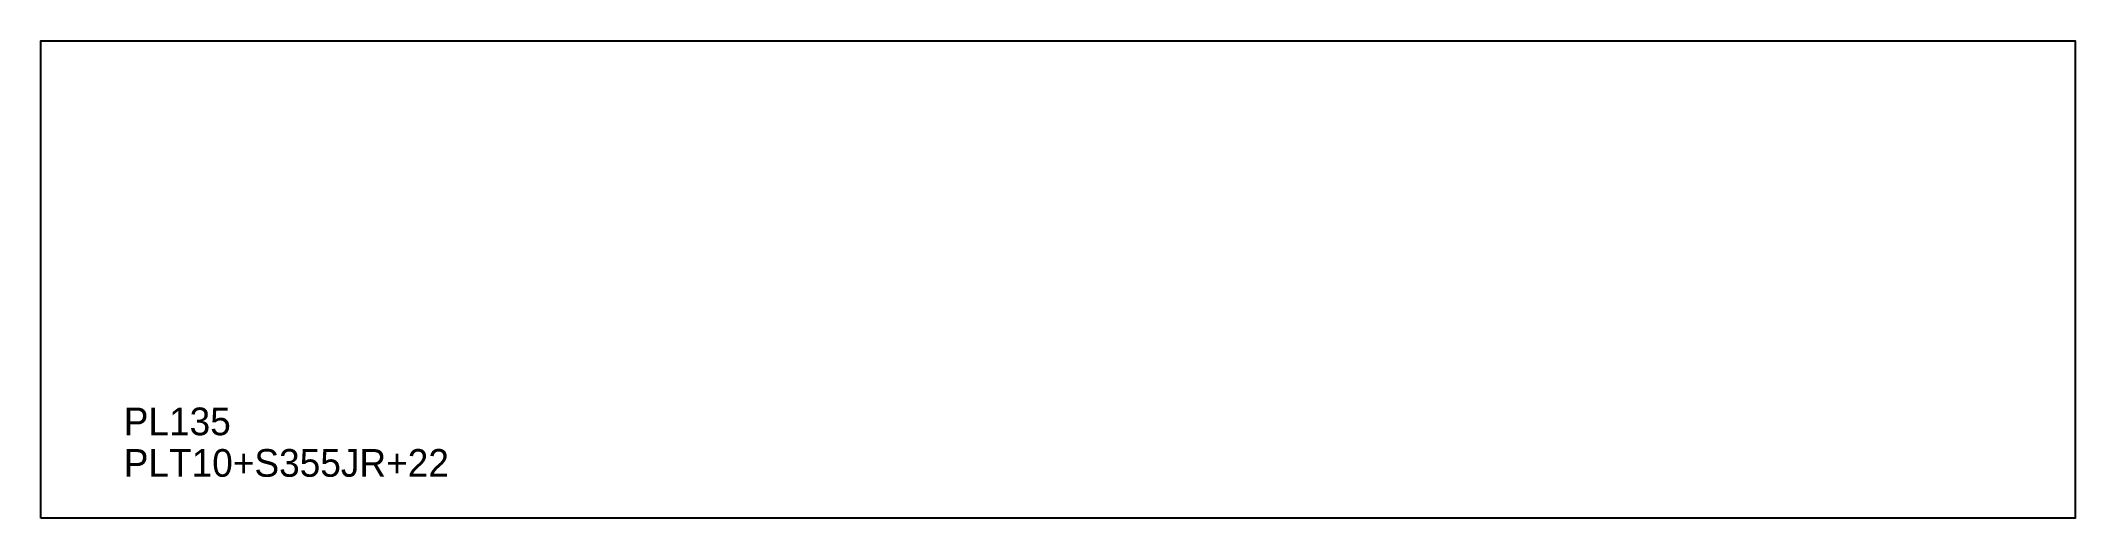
# Model space of a CAD drawing. Extents: x 0 to 735, y 0 to 172.
import ezdxf

# ---------------------------------------------------------------- set-up
doc = ezdxf.new("R2010")
doc.units = 0
for name, color, linetype in [('CUT', 7, 'CONTINUOUS'), ('SCRIBE', 3, 'CONTINUOUS'), ('TEXT', 7, 'CONTINUOUS')]:
    doc.layers.add(name, color=color, linetype=linetype)

msp = doc.modelspace()

# ---------------------------------------------------------------- linework, layer by layer
at = {"layer": 'CUT', "color": 7, "linetype": 'CONTINUOUS'}
msp.add_lwpolyline([(0, 0), (0, 172.5), (735, 172.5), (735, 0)], close=True, dxfattribs=at)

# ---------------------------------------------------------------- texts
at = {"layer": 'SCRIBE', "color": 3}
msp.add_text('PL135', height=10, dxfattribs=at).set_placement((30, 30))
at = {"layer": 'TEXT', "color": 7}
msp.add_text('PLT10+S355JR+22', height=10, dxfattribs=at).set_placement((30, 15))

doc.saveas('drawing.dxf')
